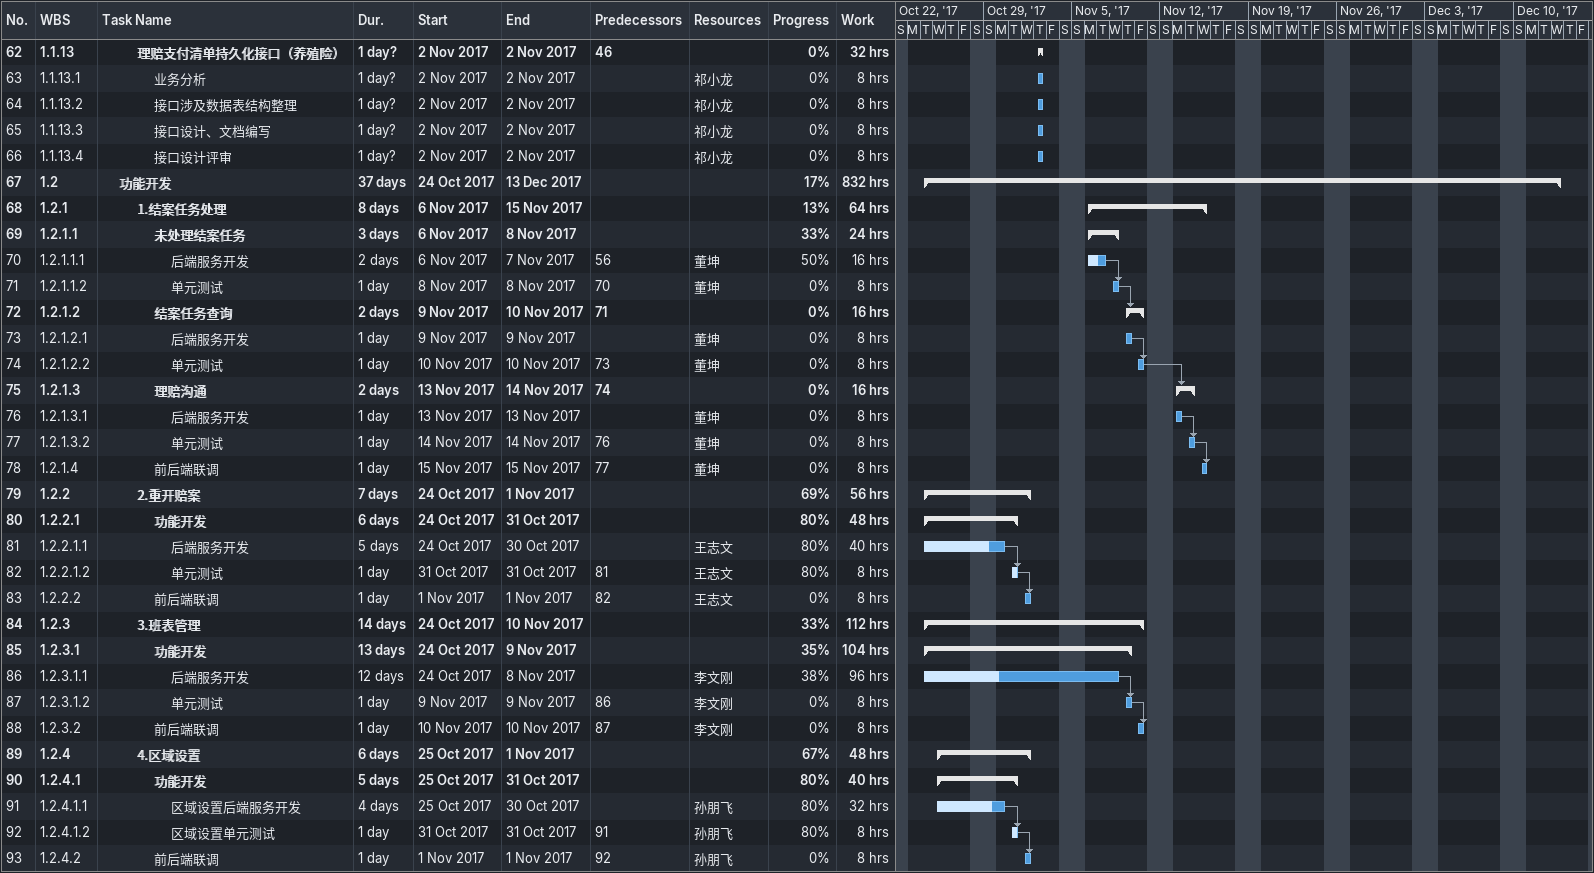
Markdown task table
| ID | WBS | Task | Duration | Start | Finish | Predecessors | Resources | % complete | Work (h) |
|---|---|---|---|---|---|---|---|---|---|
| 62 | 1.1.13 | **理赔支付清单持久化接口（养殖险）** | 1d? | 2017-11-02 | 2017-11-02 | 46 |  | 0 | 32 |
| 63 | 1.1.13.1 | 业务分析 | 1d? | 2017-11-02 | 2017-11-02 |  | 祁小龙 | 0 | 8 |
| 64 | 1.1.13.2 | 接口涉及数据表结构整理 | 1d? | 2017-11-02 | 2017-11-02 |  | 祁小龙 | 0 | 8 |
| 65 | 1.1.13.3 | 接口设计、文档编写 | 1d? | 2017-11-02 | 2017-11-02 |  | 祁小龙 | 0 | 8 |
| 66 | 1.1.13.4 | 接口设计评审 | 1d? | 2017-11-02 | 2017-11-02 |  | 祁小龙 | 0 | 8 |
| 67 | 1.2 | **功能开发** | 37d | 2017-10-24 | 2017-12-13 |  |  | 17 | 832 |
| 68 | 1.2.1 | **1.结案任务处理** | 8d | 2017-11-06 | 2017-11-15 |  |  | 13 | 64 |
| 69 | 1.2.1.1 | **未处理结案任务** | 3d | 2017-11-06 | 2017-11-08 |  |  | 33 | 24 |
| 70 | 1.2.1.1.1 | 后端服务开发 | 2d | 2017-11-06 | 2017-11-07 | 56 | 董坤 | 50 | 16 |
| 71 | 1.2.1.1.2 | 单元测试 | 1d | 2017-11-08 | 2017-11-08 | 70 | 董坤 | 0 | 8 |
| 72 | 1.2.1.2 | **结案任务查询** | 2d | 2017-11-09 | 2017-11-10 | 71 |  | 0 | 16 |
| 73 | 1.2.1.2.1 | 后端服务开发 | 1d | 2017-11-09 | 2017-11-09 |  | 董坤 | 0 | 8 |
| 74 | 1.2.1.2.2 | 单元测试 | 1d | 2017-11-10 | 2017-11-10 | 73 | 董坤 | 0 | 8 |
| 75 | 1.2.1.3 | **理赔沟通** | 2d | 2017-11-13 | 2017-11-14 | 74 |  | 0 | 16 |
| 76 | 1.2.1.3.1 | 后端服务开发 | 1d | 2017-11-13 | 2017-11-13 |  | 董坤 | 0 | 8 |
| 77 | 1.2.1.3.2 | 单元测试 | 1d | 2017-11-14 | 2017-11-14 | 76 | 董坤 | 0 | 8 |
| 78 | 1.2.1.4 | 前后端联调 | 1d | 2017-11-15 | 2017-11-15 | 77 | 董坤 | 0 | 8 |
| 79 | 1.2.2 | **2.重开赔案** | 7d | 2017-10-24 | 2017-11-01 |  |  | 69 | 56 |
| 80 | 1.2.2.1 | **功能开发** | 6d | 2017-10-24 | 2017-10-31 |  |  | 80 | 48 |
| 81 | 1.2.2.1.1 | 后端服务开发 | 5d | 2017-10-24 | 2017-10-30 |  | 王志文 | 80 | 40 |
| 82 | 1.2.2.1.2 | 单元测试 | 1d | 2017-10-31 | 2017-10-31 | 81 | 王志文 | 80 | 8 |
| 83 | 1.2.2.2 | 前后端联调 | 1d | 2017-11-01 | 2017-11-01 | 82 | 王志文 | 0 | 8 |
| 84 | 1.2.3 | **3.班表管理** | 14d | 2017-10-24 | 2017-11-10 |  |  | 33 | 112 |
| 85 | 1.2.3.1 | **功能开发** | 13d | 2017-10-24 | 2017-11-09 |  |  | 35 | 104 |
| 86 | 1.2.3.1.1 | 后端服务开发 | 12d | 2017-10-24 | 2017-11-08 |  | 李文刚 | 38 | 96 |
| 87 | 1.2.3.1.2 | 单元测试 | 1d | 2017-11-09 | 2017-11-09 | 86 | 李文刚 | 0 | 8 |
| 88 | 1.2.3.2 | 前后端联调 | 1d | 2017-11-10 | 2017-11-10 | 87 | 李文刚 | 0 | 8 |
| 89 | 1.2.4 | **4.区域设置** | 6d | 2017-10-25 | 2017-11-01 |  |  | 67 | 48 |
| 90 | 1.2.4.1 | **功能开发** | 5d | 2017-10-25 | 2017-10-31 |  |  | 80 | 40 |
| 91 | 1.2.4.1.1 | 区域设置后端服务开发 | 4d | 2017-10-25 | 2017-10-30 |  | 孙朋飞 | 80 | 32 |
| 92 | 1.2.4.1.2 | 区域设置单元测试 | 1d | 2017-10-31 | 2017-10-31 | 91 | 孙朋飞 | 80 | 8 |
| 93 | 1.2.4.2 | 前后端联调 | 1d | 2017-11-01 | 2017-11-01 | 92 | 孙朋飞 | 0 | 8 |
